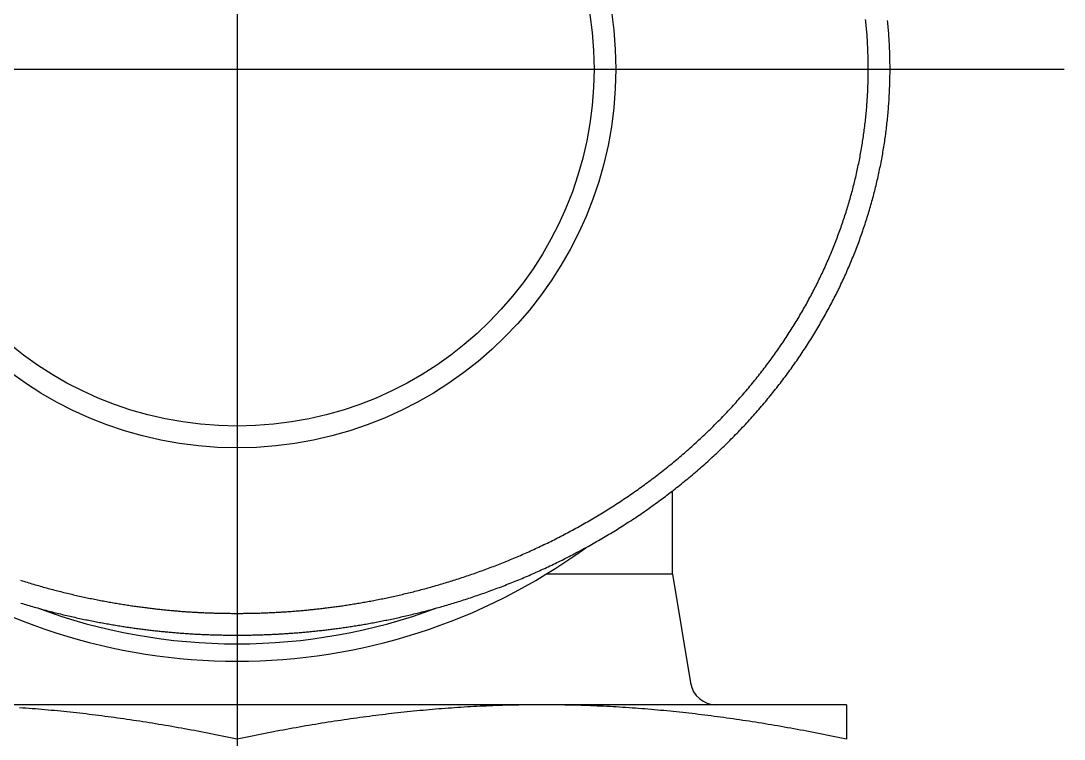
# Model space of a CAD drawing. Extents: x -15.1 to 60.3, y -18.2 to 46.6.
# Drawn here: x 48.36 to 60.34, y 30.11 to 38.35 of the extents above; entities that cross this region are included whole.
import ezdxf

# ---------------------------------------------------------------- set-up
doc = ezdxf.new("R2010")
doc.units = 0
doc.linetypes.add('CENTER', pattern=[50.8, 31.75, -6.35, 6.35, -6.35])
doc.layers.get('0').update_dxf_attribs({"linetype": 'CONTINUOUS'})
doc.layers.add('CENTER', color=1, linetype='CENTER')

msp = doc.modelspace()

# ---------------------------------------------------------------- linework, layer by layer
at = {"color": 7, "linetype": 'CONTINUOUS'}
for p, q in [((55.841866, 32), (55.841866, 32.955186)), ((55.841866, 32), (54.391514, 32)), ((55.841866, 32), (56.050086, 30.75068)), ((57.841866, 30.5), (43.841866, 30.5)), ((57.841866, 30.5), (57.841866, 30.105855))]:
    msp.add_line(p, q, dxfattribs=at)
at = {"color": 7}
for points in [[(50.8419, 31.55, 0), (50.855, 31.55, 0), (50.8681, 31.55, 0), (50.8813, 31.5501, 0), (50.8944, 31.5502, 0), (50.9075, 31.5502, 0), (50.9206, 31.5503, 0), (50.9337, 31.5505, 0), (50.9468, 31.5506, 0), (50.9599, 31.5508, 0), (50.973, 31.551, 0), (50.9861, 31.5512, 0), (50.9992, 31.5514, 0), (51.0123, 31.5517, 0), (51.0254, 31.5519, 0), (51.0385, 31.5522, 0), (51.0516, 31.5525, 0), (51.0647, 31.5528, 0), (51.0778, 31.5532, 0), (51.0909, 31.5536, 0), (51.104, 31.554, 0), (51.1172, 31.5544, 0), (51.1303, 31.5548, 0), (51.1435, 31.5553, 0), (51.1566, 31.5557, 0), (51.1698, 31.5562, 0), (51.183, 31.5568, 0), (51.1962, 31.5573, 0), (51.2094, 31.5579, 0), (51.2226, 31.5585, 0), (51.2358, 31.5591, 0), (51.2491, 31.5597, 0), (51.2624, 31.5604, 0), (51.2756, 31.5611, 0), (51.2889, 31.5618, 0), (51.3023, 31.5625, 0), (51.3156, 31.5632, 0), (51.329, 31.564, 0), (51.3423, 31.5648, 0), (51.3557, 31.5656, 0), (51.3692, 31.5664, 0), (51.3826, 31.5673, 0), (51.3961, 31.5682, 0), (51.4096, 31.5691, 0), (51.4231, 31.57, 0), (51.4366, 31.571, 0), (51.4502, 31.572, 0), (51.4638, 31.573, 0), (51.4774, 31.574, 0), (51.4911, 31.5751, 0), (51.5048, 31.5762, 0), (51.5185, 31.5773, 0), (51.5322, 31.5784, 0), (51.546, 31.5796, 0), (51.5598, 31.5807, 0), (51.5737, 31.5819, 0), (51.5875, 31.5832, 0), (51.6015, 31.5844, 0), (51.6154, 31.5857, 0), (51.6294, 31.587, 0), (51.6434, 31.5883, 0), (51.6575, 31.5897, 0), (51.6716, 31.5911, 0), (51.6857, 31.5925, 0), (51.6999, 31.594, 0), (51.7141, 31.5954, 0), (51.7284, 31.5969, 0), (51.7427, 31.5985, 0), (51.7571, 31.6, 0), (51.7715, 31.6016, 0), (51.7859, 31.6032, 0), (51.8004, 31.6049, 0), (51.815, 31.6066, 0), (51.8296, 31.6083, 0), (51.8442, 31.6101, 0), (51.8589, 31.6118, 0), (51.8737, 31.6136, 0), (51.8885, 31.6155, 0), (51.9033, 31.6174, 0), (51.9182, 31.6193, 0), (51.9332, 31.6213, 0), (51.9482, 31.6232, 0), (51.9632, 31.6253, 0), (51.9784, 31.6273, 0), (51.9935, 31.6294, 0), (52.0088, 31.6315, 0), (52.0241, 31.6337, 0), (52.0394, 31.6359, 0), (52.0549, 31.6382, 0), (52.0704, 31.6404, 0), (52.0859, 31.6428, 0), (52.1015, 31.6451, 0), (52.1172, 31.6475, 0), (52.133, 31.65, 0), (52.1488, 31.6525, 0), (52.1647, 31.655, 0), (52.1807, 31.6576, 0), (52.1967, 31.6602, 0), (52.2128, 31.6628, 0), (52.2289, 31.6655, 0), (52.2451, 31.6683, 0), (52.2614, 31.6711, 0), (52.2778, 31.6739, 0), (52.2942, 31.6768, 0), (52.3106, 31.6797, 0), (52.3272, 31.6827, 0), (52.3437, 31.6857, 0), (52.3604, 31.6887, 0), (52.3771, 31.6918, 0), (52.3939, 31.695, 0), (52.4107, 31.6982, 0), (52.4276, 31.7014, 0), (52.4445, 31.7047, 0), (52.4615, 31.7081, 0), (52.4786, 31.7115, 0), (52.4957, 31.7149, 0), (52.5129, 31.7184, 0), (52.5301, 31.7219, 0), (52.5474, 31.7255, 0), (52.5647, 31.7292, 0), (52.5821, 31.7329, 0), (52.5995, 31.7366, 0), (52.617, 31.7404, 0), (52.6346, 31.7442, 0), (52.6521, 31.7481, 0), (52.6697, 31.7521, 0), (52.6874, 31.7561, 0), (52.7051, 31.7602, 0), (52.7229, 31.7643, 0), (52.7407, 31.7684, 0), (52.7585, 31.7726, 0), (52.7764, 31.7769, 0), (52.7943, 31.7812, 0), (52.8123, 31.7856, 0), (52.8303, 31.79, 0), (52.8483, 31.7945, 0), (52.8664, 31.799, 0), (52.8845, 31.8036, 0), (52.9027, 31.8082, 0), (52.9208, 31.8129, 0), (52.9391, 31.8177, 0), (52.9573, 31.8225, 0), (52.9756, 31.8273, 0), (52.994, 31.8322, 0), (53.0124, 31.8372, 0), (53.0308, 31.8422, 0), (53.0492, 31.8473, 0), (53.0677, 31.8524, 0), (53.0862, 31.8576, 0), (53.1047, 31.8628, 0), (53.1233, 31.8681, 0), (53.1419, 31.8735, 0), (53.1605, 31.8789, 0), (53.1791, 31.8844, 0), (53.1978, 31.8899, 0), (53.2165, 31.8954, 0), (53.2353, 31.9011, 0), (53.254, 31.9068, 0), (53.2728, 31.9125, 0), (53.2916, 31.9183, 0), (53.3105, 31.9242, 0), (53.3293, 31.9301, 0), (53.3482, 31.9361, 0), (53.3671, 31.9421, 0), (53.386, 31.9482, 0), (53.405, 31.9543, 0), (53.424, 31.9605, 0), (53.4429, 31.9668, 0), (53.462, 31.9731, 0), (53.481, 31.9795, 0), (53.5, 31.9859, 0), (53.5191, 31.9924, 0), (53.5382, 31.999, 0), (53.5573, 32.0056, 0), (53.5764, 32.0123, 0), (53.5955, 32.019, 0), (53.6147, 32.0258, 0), (53.6338, 32.0327, 0), (53.653, 32.0396, 0), (53.6722, 32.0466, 0), (53.6914, 32.0536, 0), (53.7106, 32.0607, 0), (53.7298, 32.0679, 0), (53.7491, 32.0751, 0), (53.7683, 32.0824, 0), (53.7876, 32.0897, 0), (53.8068, 32.0971, 0), (53.8261, 32.1046, 0), (53.8454, 32.1121, 0), (53.8646, 32.1197, 0), (53.8839, 32.1273, 0), (53.9032, 32.135, 0), (53.9225, 32.1428, 0), (53.9418, 32.1506, 0), (53.9611, 32.1585, 0), (53.9805, 32.1665, 0), (53.9998, 32.1745, 0), (54.0191, 32.1826, 0), (54.0384, 32.1907, 0), (54.0577, 32.1989, 0), (54.077, 32.2072, 0), (54.0964, 32.2155, 0), (54.1157, 32.2239, 0), (54.135, 32.2324, 0), (54.1543, 32.2409, 0), (54.1736, 32.2495, 0), (54.193, 32.2582, 0), (54.2123, 32.2669, 0), (54.2316, 32.2757, 0), (54.2509, 32.2845, 0), (54.2703, 32.2935, 0), (54.2896, 32.3024, 0), (54.3089, 32.3115, 0), (54.3282, 32.3206, 0), (54.3476, 32.3298, 0), (54.3669, 32.339, 0), (54.3862, 32.3484, 0), (54.4055, 32.3577, 0), (54.4249, 32.3672, 0), (54.4442, 32.3767, 0), (54.4635, 32.3863, 0), (54.4828, 32.3959, 0), (54.5021, 32.4056, 0), (54.5213, 32.4154, 0), (54.5406, 32.4252, 0), (54.5599, 32.4351, 0), (54.5792, 32.4451, 0), (54.5984, 32.4551, 0), (54.6177, 32.4652, 0), (54.6369, 32.4754, 0), (54.6561, 32.4856, 0), (54.6753, 32.4959, 0), (54.6946, 32.5063, 0), (54.7137, 32.5167, 0), (54.7329, 32.5272, 0), (54.7521, 32.5377, 0), (54.7713, 32.5484, 0), (54.7904, 32.5591, 0), (54.8095, 32.5698, 0), (54.8286, 32.5806, 0), (54.8477, 32.5915, 0), (54.8668, 32.6024, 0), (54.8859, 32.6135, 0), (54.9049, 32.6245, 0), (54.924, 32.6357, 0), (54.943, 32.6469, 0), (54.962, 32.6581, 0), (54.9809, 32.6695, 0), (54.9999, 32.6809, 0), (55.0188, 32.6923, 0), (55.0377, 32.7039, 0), (55.0566, 32.7155, 0), (55.0755, 32.7271, 0), (55.0944, 32.7389, 0), (55.1132, 32.7506, 0), (55.132, 32.7625, 0), (55.1508, 32.7744, 0), (55.1695, 32.7864, 0), (55.1882, 32.7984, 0), (55.2069, 32.8106, 0), (55.2256, 32.8227, 0), (55.2443, 32.835, 0), (55.2629, 32.8473, 0), (55.2815, 32.8597, 0), (55.3001, 32.8721, 0), (55.3186, 32.8846, 0), (55.3371, 32.8972, 0), (55.3556, 32.9098, 0), (55.374, 32.9225, 0), (55.3925, 32.9352, 0), (55.4109, 32.9481, 0), (55.4292, 32.961, 0), (55.4475, 32.9739, 0), (55.4658, 32.9869, 0), (55.4841, 33, 0), (55.5023, 33.0132, 0), (55.5205, 33.0264, 0), (55.5386, 33.0396, 0), (55.5567, 33.053, 0), (55.5748, 33.0664, 0), (55.5929, 33.0798, 0), (55.6109, 33.0934, 0), (55.6288, 33.1069, 0), (55.6467, 33.1206, 0), (55.6646, 33.1343, 0), (55.6825, 33.148, 0), (55.7003, 33.1619, 0), (55.718, 33.1758, 0), (55.7357, 33.1897, 0), (55.7534, 33.2037, 0), (55.7711, 33.2178, 0), (55.7886, 33.2319, 0), (55.8062, 33.2461, 0), (55.8237, 33.2603, 0), (55.8412, 33.2746, 0), (55.8586, 33.289, 0), (55.8759, 33.3034, 0), (55.8933, 33.3178, 0), (55.9105, 33.3324, 0), (55.9278, 33.3469, 0), (55.9449, 33.3616, 0), (55.9621, 33.3763, 0), (55.9792, 33.391, 0), (55.9962, 33.4058, 0), (56.0132, 33.4207, 0), (56.0301, 33.4356, 0), (56.047, 33.4506, 0), (56.0638, 33.4656, 0), (56.0806, 33.4806, 0), (56.0974, 33.4958, 0), (56.114, 33.511, 0), (56.1307, 33.5262, 0), (56.1472, 33.5415, 0), (56.1638, 33.5568, 0), (56.1802, 33.5722, 0), (56.1966, 33.5876, 0), (56.213, 33.6031, 0), (56.2293, 33.6187, 0), (56.2455, 33.6343, 0), (56.2617, 33.6499, 0), (56.2778, 33.6656, 0), (56.2939, 33.6813, 0), (56.3099, 33.6971, 0), (56.3259, 33.713, 0), (56.3418, 33.7289, 0), (56.3576, 33.7448, 0), (56.3734, 33.7608, 0), (56.3891, 33.7768, 0), (56.4047, 33.7929, 0), (56.4203, 33.809, 0), (56.4359, 33.8252, 0), (56.4513, 33.8414, 0), (56.4667, 33.8577, 0), (56.4821, 33.874, 0), (56.4973, 33.8903, 0), (56.5126, 33.9067, 0), (56.5277, 33.9232, 0), (56.5428, 33.9397, 0), (56.5578, 33.9562, 0), (56.5727, 33.9728, 0), (56.5876, 33.9894, 0), (56.6024, 34.0061, 0), (56.6172, 34.0228, 0), (56.6318, 34.0395, 0), (56.6464, 34.0563, 0), (56.661, 34.0731, 0), (56.6754, 34.0899, 0), (56.6898, 34.1068, 0), (56.7042, 34.1238, 0), (56.7184, 34.1407, 0), (56.7326, 34.1577, 0), (56.7468, 34.1748, 0), (56.7608, 34.1919, 0), (56.7748, 34.209, 0), (56.7887, 34.2261, 0), (56.8025, 34.2433, 0), (56.8163, 34.2605, 0), (56.83, 34.2778, 0), (56.8436, 34.2951, 0), (56.8572, 34.3124, 0), (56.8707, 34.3297, 0), (56.8841, 34.3471, 0), (56.8975, 34.3645, 0), (56.9107, 34.382, 0), (56.9239, 34.3995, 0), (56.9371, 34.417, 0), (56.9501, 34.4345, 0), (56.9631, 34.4521, 0), (56.976, 34.4697, 0), (56.9889, 34.4873, 0), (57.0016, 34.505, 0), (57.0143, 34.5227, 0), (57.0269, 34.5404, 0), (57.0395, 34.5581, 0), (57.052, 34.5759, 0), (57.0644, 34.5937, 0), (57.0767, 34.6115, 0), (57.0889, 34.6294, 0), (57.1011, 34.6473, 0), (57.1132, 34.6652, 0), (57.1252, 34.6831, 0), (57.1372, 34.701, 0), (57.149, 34.719, 0), (57.1608, 34.737, 0), (57.1726, 34.755, 0), (57.1842, 34.7731, 0), (57.1958, 34.7911, 0), (57.2073, 34.8092, 0), (57.2187, 34.8273, 0), (57.23, 34.8454, 0), (57.2413, 34.8636, 0), (57.2524, 34.8817, 0), (57.2636, 34.8999, 0), (57.2746, 34.9181, 0), (57.2855, 34.9364, 0), (57.2964, 34.9546, 0), (57.3072, 34.9729, 0), (57.3179, 34.9911, 0), (57.3286, 35.0094, 0), (57.3391, 35.0278, 0), (57.3496, 35.0461, 0), (57.36, 35.0645, 0), (57.3704, 35.0828, 0), (57.3806, 35.1012, 0), (57.3908, 35.1197, 0), (57.4009, 35.1381, 0), (57.411, 35.1565, 0), (57.4209, 35.175, 0), (57.4308, 35.1935, 0), (57.4406, 35.212, 0), (57.4504, 35.2305, 0), (57.46, 35.2491, 0), (57.4696, 35.2676, 0), (57.4791, 35.2862, 0), (57.4886, 35.3048, 0), (57.4979, 35.3234, 0), (57.5072, 35.342, 0), (57.5164, 35.3606, 0), (57.5256, 35.3793, 0), (57.5346, 35.398, 0), (57.5436, 35.4167, 0), (57.5525, 35.4354, 0), (57.5614, 35.4541, 0), (57.5702, 35.4728, 0), (57.5788, 35.4916, 0), (57.5875, 35.5103, 0), (57.596, 35.5291, 0), (57.6045, 35.5479, 0), (57.6129, 35.5667, 0), (57.6212, 35.5855, 0), (57.6294, 35.6043, 0), (57.6376, 35.6232, 0), (57.6457, 35.6421, 0), (57.6537, 35.6609, 0), (57.6616, 35.6798, 0), (57.6695, 35.6987, 0), (57.6773, 35.7176, 0), (57.685, 35.7366, 0), (57.6927, 35.7555, 0), (57.7003, 35.7745, 0), (57.7078, 35.7934, 0), (57.7152, 35.8124, 0), (57.7225, 35.8314, 0), (57.7298, 35.8504, 0), (57.737, 35.8694, 0), (57.7442, 35.8884, 0), (57.7512, 35.9074, 0), (57.7582, 35.9265, 0), (57.7651, 35.9455, 0), (57.772, 35.9646, 0), (57.7787, 35.9837, 0), (57.7854, 36.0028, 0), (57.792, 36.0219, 0), (57.7986, 36.041, 0), (57.805, 36.0601, 0), (57.8114, 36.0792, 0), (57.8178, 36.0983, 0), (57.824, 36.1175, 0), (57.8302, 36.1366, 0), (57.8363, 36.1558, 0), (57.8423, 36.175, 0), (57.8483, 36.1942, 0), (57.8542, 36.2133, 0), (57.86, 36.2325, 0), (57.8657, 36.2517, 0), (57.8714, 36.271, 0), (57.877, 36.2902, 0), (57.8825, 36.3094, 0), (57.8879, 36.3286, 0), (57.8933, 36.3479, 0), (57.8986, 36.3671, 0), (57.9039, 36.3864, 0), (57.909, 36.4057, 0), (57.9141, 36.4249, 0), (57.9191, 36.4442, 0), (57.924, 36.4635, 0), (57.9289, 36.4828, 0), (57.9337, 36.5021, 0), (57.9384, 36.5214, 0), (57.9431, 36.5407, 0), (57.9477, 36.5601, 0), (57.9522, 36.5794, 0), (57.9566, 36.5987, 0), (57.961, 36.6181, 0), (57.9652, 36.6374, 0), (57.9695, 36.6568, 0), (57.9736, 36.6761, 0), (57.9777, 36.6955, 0), (57.9817, 36.7148, 0), (57.9856, 36.7342, 0), (57.9895, 36.7536, 0), (57.9933, 36.773, 0), (57.997, 36.7924, 0), (58.0006, 36.8118, 0), (58.0042, 36.8312, 0), (58.0077, 36.8506, 0), (58.0111, 36.87, 0), (58.0145, 36.8894, 0), (58.0177, 36.9088, 0), (58.0209, 36.9282, 0), (58.0241, 36.9477, 0), (58.0272, 36.9671, 0), (58.0302, 36.9865, 0), (58.0331, 37.006, 0), (58.0359, 37.0254, 0), (58.0387, 37.0449, 0), (58.0414, 37.0643, 0), (58.0441, 37.0838, 0), (58.0466, 37.1032, 0), (58.0491, 37.1227, 0), (58.0516, 37.1421, 0), (58.0539, 37.1616, 0), (58.0562, 37.1811, 0), (58.0584, 37.2005, 0), (58.0606, 37.22, 0), (58.0626, 37.2395, 0), (58.0646, 37.2589, 0), (58.0666, 37.2784, 0), (58.0684, 37.2979, 0), (58.0702, 37.3174, 0), (58.0719, 37.3369, 0), (58.0736, 37.3564, 0), (58.0751, 37.3759, 0), (58.0766, 37.3953, 0), (58.0781, 37.4148, 0), (58.0794, 37.4343, 0), (58.0807, 37.4538, 0), (58.0819, 37.4733, 0), (58.0831, 37.4929, 0), (58.0842, 37.5124, 0), (58.0852, 37.5319, 0), (58.0861, 37.5514, 0), (58.087, 37.5709, 0), (58.0878, 37.5904, 0), (58.0885, 37.6099, 0), (58.0892, 37.6294, 0), (58.0897, 37.6489, 0), (58.0903, 37.6684, 0), (58.0907, 37.688, 0), (58.0911, 37.7075, 0), (58.0914, 37.727, 0), (58.0916, 37.7465, 0), (58.0918, 37.766, 0), (58.0918, 37.7855, 0), (58.0919, 37.805, 0), (58.0918, 37.8245, 0), (58.0917, 37.844, 0), (58.0915, 37.8636, 0), (58.0912, 37.8831, 0), (58.0909, 37.9026, 0), (58.0905, 37.9221, 0), (58.09, 37.9416, 0), (58.0894, 37.9611, 0), (58.0888, 37.9806, 0), (58.0881, 38.0001, 0), (58.0874, 38.0196, 0), (58.0866, 38.039, 0), (58.0856, 38.0585, 0), (58.0847, 38.078, 0), (58.0836, 38.0975, 0), (58.0825, 38.117, 0), (58.0813, 38.1364, 0), (58.0801, 38.1559, 0), (58.0788, 38.1754, 0), (58.0774, 38.1948, 0), (58.0759, 38.2143, 0), (58.0744, 38.2338, 0), (58.0728, 38.2532, 0), (58.0711, 38.2727, 0), (58.0693, 38.2921, 0), (58.0675, 38.3115, 0), (58.0656, 38.331, 0), (58.0637, 38.3504, 0), (58.0616, 38.3698, 0)], [(50.8419, 31.3, 0), (50.8554, 31.3, 0), (50.8689, 31.3, 0), (50.8824, 31.3001, 0), (50.8959, 31.3002, 0), (50.9094, 31.3002, 0), (50.9229, 31.3004, 0), (50.9364, 31.3005, 0), (50.9499, 31.3006, 0), (50.9634, 31.3008, 0), (50.9769, 31.301, 0), (50.9904, 31.3012, 0), (51.0038, 31.3014, 0), (51.0173, 31.3017, 0), (51.0308, 31.302, 0), (51.0443, 31.3023, 0), (51.0578, 31.3026, 0), (51.0713, 31.3029, 0), (51.0848, 31.3033, 0), (51.0983, 31.3037, 0), (51.1118, 31.3041, 0), (51.1254, 31.3045, 0), (51.1389, 31.305, 0), (51.1524, 31.3054, 0), (51.166, 31.3059, 0), (51.1796, 31.3064, 0), (51.1931, 31.307, 0), (51.2067, 31.3075, 0), (51.2203, 31.3081, 0), (51.2339, 31.3087, 0), (51.2476, 31.3094, 0), (51.2612, 31.31, 0), (51.2749, 31.3107, 0), (51.2886, 31.3114, 0), (51.3023, 31.3121, 0), (51.316, 31.3128, 0), (51.3297, 31.3136, 0), (51.3435, 31.3144, 0), (51.3572, 31.3152, 0), (51.371, 31.3161, 0), (51.3849, 31.3169, 0), (51.3987, 31.3178, 0), (51.4126, 31.3187, 0), (51.4265, 31.3197, 0), (51.4404, 31.3206, 0), (51.4543, 31.3216, 0), (51.4683, 31.3226, 0), (51.4823, 31.3237, 0), (51.4963, 31.3247, 0), (51.5104, 31.3258, 0), (51.5245, 31.3269, 0), (51.5386, 31.3281, 0), (51.5528, 31.3292, 0), (51.567, 31.3304, 0), (51.5812, 31.3316, 0), (51.5955, 31.3329, 0), (51.6097, 31.3342, 0), (51.6241, 31.3354, 0), (51.6384, 31.3368, 0), (51.6529, 31.3381, 0), (51.6673, 31.3395, 0), (51.6818, 31.3409, 0), (51.6963, 31.3423, 0), (51.7109, 31.3438, 0), (51.7255, 31.3453, 0), (51.7401, 31.3468, 0), (51.7548, 31.3483, 0), (51.7696, 31.3499, 0), (51.7844, 31.3515, 0), (51.7992, 31.3532, 0), (51.8141, 31.3548, 0), (51.829, 31.3565, 0), (51.844, 31.3583, 0), (51.859, 31.36, 0), (51.8741, 31.3618, 0), (51.8892, 31.3637, 0), (51.9044, 31.3656, 0), (51.9197, 31.3675, 0), (51.935, 31.3694, 0), (51.9503, 31.3714, 0), (51.9657, 31.3734, 0), (51.9812, 31.3754, 0), (51.9967, 31.3775, 0), (52.0123, 31.3796, 0), (52.0279, 31.3818, 0), (52.0436, 31.384, 0), (52.0594, 31.3862, 0), (52.0752, 31.3885, 0), (52.0911, 31.3908, 0), (52.107, 31.3932, 0), (52.1231, 31.3955, 0), (52.1392, 31.398, 0), (52.1553, 31.4005, 0), (52.1716, 31.403, 0), (52.1879, 31.4055, 0), (52.2042, 31.4081, 0), (52.2207, 31.4108, 0), (52.2372, 31.4135, 0), (52.2537, 31.4162, 0), (52.2704, 31.419, 0), (52.2871, 31.4218, 0), (52.3039, 31.4247, 0), (52.3207, 31.4276, 0), (52.3376, 31.4306, 0), (52.3545, 31.4336, 0), (52.3716, 31.4366, 0), (52.3887, 31.4397, 0), (52.4058, 31.4429, 0), (52.423, 31.4461, 0), (52.4403, 31.4493, 0), (52.4576, 31.4526, 0), (52.475, 31.456, 0), (52.4925, 31.4594, 0), (52.51, 31.4628, 0), (52.5276, 31.4663, 0), (52.5452, 31.4699, 0), (52.5629, 31.4735, 0), (52.5807, 31.4771, 0), (52.5985, 31.4808, 0), (52.6164, 31.4846, 0), (52.6343, 31.4884, 0), (52.6522, 31.4922, 0), (52.6702, 31.4961, 0), (52.6883, 31.5001, 0), (52.7064, 31.5041, 0), (52.7246, 31.5082, 0), (52.7428, 31.5123, 0), (52.761, 31.5165, 0), (52.7793, 31.5207, 0), (52.7976, 31.525, 0), (52.816, 31.5293, 0), (52.8344, 31.5337, 0), (52.8529, 31.5382, 0), (52.8714, 31.5427, 0), (52.89, 31.5472, 0), (52.9086, 31.5519, 0), (52.9272, 31.5565, 0), (52.9459, 31.5613, 0), (52.9646, 31.566, 0), (52.9833, 31.5709, 0), (53.0021, 31.5758, 0), (53.021, 31.5807, 0), (53.0398, 31.5857, 0), (53.0587, 31.5908, 0), (53.0777, 31.5959, 0), (53.0966, 31.6011, 0), (53.1156, 31.6063, 0), (53.1347, 31.6116, 0), (53.1538, 31.6169, 0), (53.1729, 31.6223, 0), (53.192, 31.6278, 0), (53.2112, 31.6333, 0), (53.2304, 31.6389, 0), (53.2496, 31.6445, 0), (53.2689, 31.6502, 0), (53.2881, 31.6559, 0), (53.3075, 31.6617, 0), (53.3268, 31.6676, 0), (53.3462, 31.6735, 0), (53.3656, 31.6795, 0), (53.385, 31.6856, 0), (53.4044, 31.6917, 0), (53.4239, 31.6978, 0), (53.4434, 31.704, 0), (53.4629, 31.7103, 0), (53.4825, 31.7167, 0), (53.502, 31.7231, 0), (53.5216, 31.7295, 0), (53.5412, 31.736, 0), (53.5609, 31.7426, 0), (53.5805, 31.7493, 0), (53.6002, 31.756, 0), (53.6198, 31.7627, 0), (53.6395, 31.7695, 0), (53.6593, 31.7764, 0), (53.679, 31.7834, 0), (53.6987, 31.7904, 0), (53.7185, 31.7975, 0), (53.7383, 31.8046, 0), (53.7581, 31.8118, 0), (53.7779, 31.819, 0), (53.7977, 31.8264, 0), (53.8175, 31.8337, 0), (53.8374, 31.8412, 0), (53.8572, 31.8487, 0), (53.8771, 31.8563, 0), (53.897, 31.8639, 0), (53.9168, 31.8716, 0), (53.9367, 31.8794, 0), (53.9566, 31.8872, 0), (53.9765, 31.8951, 0), (53.9964, 31.903, 0), (54.0163, 31.9111, 0), (54.0363, 31.9191, 0), (54.0562, 31.9273, 0), (54.0761, 31.9355, 0), (54.0961, 31.9438, 0), (54.116, 31.9521, 0), (54.1359, 31.9605, 0), (54.1559, 31.969, 0), (54.1758, 31.9775, 0), (54.1958, 31.9861, 0), (54.2157, 31.9948, 0), (54.2356, 32.0035, 0), (54.2556, 32.0123, 0), (54.2755, 32.0212, 0), (54.2955, 32.0302, 0), (54.3154, 32.0392, 0), (54.3354, 32.0482, 0), (54.3553, 32.0574, 0), (54.3753, 32.0666, 0), (54.3952, 32.0759, 0), (54.4152, 32.0852, 0), (54.4352, 32.0946, 0), (54.4551, 32.1041, 0), (54.4751, 32.1137, 0), (54.495, 32.1233, 0), (54.515, 32.133, 0), (54.5349, 32.1427, 0), (54.5549, 32.1525, 0), (54.5748, 32.1624, 0), (54.5947, 32.1724, 0), (54.6147, 32.1824, 0), (54.6346, 32.1925, 0), (54.6545, 32.2027, 0), (54.6744, 32.2129, 0), (54.6943, 32.2232, 0), (54.7142, 32.2336, 0), (54.7341, 32.244, 0), (54.754, 32.2545, 0), (54.7738, 32.2651, 0), (54.7937, 32.2757, 0), (54.8135, 32.2864, 0), (54.8334, 32.2972, 0), (54.8532, 32.308, 0), (54.873, 32.3189, 0), (54.8928, 32.3299, 0), (54.9126, 32.3409, 0), (54.9323, 32.352, 0), (54.9521, 32.3632, 0), (54.9718, 32.3745, 0), (54.9915, 32.3858, 0), (55.0113, 32.3972, 0), (55.0309, 32.4086, 0), (55.0506, 32.4201, 0), (55.0703, 32.4317, 0), (55.0899, 32.4434, 0), (55.1095, 32.4551, 0), (55.1291, 32.4669, 0), (55.1487, 32.4787, 0), (55.1683, 32.4906, 0), (55.1878, 32.5026, 0), (55.2073, 32.5147, 0), (55.2268, 32.5268, 0), (55.2463, 32.539, 0), (55.2657, 32.5513, 0), (55.2851, 32.5636, 0), (55.3045, 32.576, 0), (55.3239, 32.5885, 0), (55.3432, 32.601, 0), (55.3626, 32.6136, 0), (55.3819, 32.6262, 0), (55.4011, 32.639, 0), (55.4204, 32.6518, 0), (55.4396, 32.6646, 0), (55.4588, 32.6776, 0), (55.4779, 32.6906, 0), (55.497, 32.7036, 0), (55.5161, 32.7168, 0), (55.5352, 32.73, 0), (55.5542, 32.7433, 0), (55.5732, 32.7566, 0), (55.5922, 32.77, 0), (55.6111, 32.7835, 0), (55.63, 32.797, 0), (55.6489, 32.8106, 0), (55.6677, 32.8243, 0), (55.6865, 32.838, 0), (55.7052, 32.8518, 0), (55.7239, 32.8657, 0), (55.7426, 32.8797, 0), (55.7613, 32.8936, 0), (55.7799, 32.9077, 0), (55.7984, 32.9218, 0), (55.8169, 32.936, 0), (55.8354, 32.9503, 0), (55.8538, 32.9646, 0), (55.8722, 32.979, 0), (55.8906, 32.9934, 0), (55.9089, 33.0079, 0), (55.9272, 33.0225, 0), (55.9454, 33.0371, 0), (55.9636, 33.0518, 0), (55.9817, 33.0666, 0), (55.9998, 33.0814, 0), (56.0178, 33.0963, 0), (56.0358, 33.1112, 0), (56.0538, 33.1262, 0), (56.0717, 33.1412, 0), (56.0895, 33.1564, 0), (56.1074, 33.1715, 0), (56.1251, 33.1867, 0), (56.1428, 33.202, 0), (56.1605, 33.2174, 0), (56.1781, 33.2328, 0), (56.1956, 33.2482, 0), (56.2131, 33.2638, 0), (56.2306, 33.2793, 0), (56.248, 33.295, 0), (56.2654, 33.3106, 0), (56.2826, 33.3264, 0), (56.2999, 33.3422, 0), (56.3171, 33.358, 0), (56.3342, 33.3739, 0), (56.3513, 33.3899, 0), (56.3683, 33.4059, 0), (56.3853, 33.422, 0), (56.4022, 33.4381, 0), (56.419, 33.4543, 0), (56.4358, 33.4705, 0), (56.4526, 33.4868, 0), (56.4692, 33.5031, 0), (56.4858, 33.5195, 0), (56.5024, 33.5359, 0), (56.5189, 33.5524, 0), (56.5353, 33.569, 0), (56.5517, 33.5856, 0), (56.568, 33.6022, 0), (56.5842, 33.6189, 0), (56.6004, 33.6356, 0), (56.6165, 33.6524, 0), (56.6326, 33.6693, 0), (56.6486, 33.6861, 0), (56.6645, 33.7031, 0), (56.6804, 33.7201, 0), (56.6962, 33.7371, 0), (56.7119, 33.7542, 0), (56.7276, 33.7713, 0), (56.7431, 33.7885, 0), (56.7587, 33.8057, 0), (56.7741, 33.8229, 0), (56.7895, 33.8402, 0), (56.8048, 33.8576, 0), (56.8201, 33.875, 0), (56.8352, 33.8924, 0), (56.8503, 33.9099, 0), (56.8654, 33.9274, 0), (56.8803, 33.9449, 0), (56.8952, 33.9625, 0), (56.91, 33.9802, 0), (56.9248, 33.9978, 0), (56.9395, 34.0155, 0), (56.9541, 34.0333, 0), (56.9686, 34.0511, 0), (56.9831, 34.0689, 0), (56.9975, 34.0868, 0), (57.0118, 34.1047, 0), (57.026, 34.1226, 0), (57.0402, 34.1406, 0), (57.0543, 34.1586, 0), (57.0683, 34.1766, 0), (57.0823, 34.1947, 0), (57.0962, 34.2128, 0), (57.11, 34.231, 0), (57.1237, 34.2492, 0), (57.1373, 34.2674, 0), (57.1509, 34.2856, 0), (57.1644, 34.3039, 0), (57.1779, 34.3222, 0), (57.1912, 34.3405, 0), (57.2045, 34.3589, 0), (57.2177, 34.3773, 0), (57.2308, 34.3958, 0), (57.2439, 34.4142, 0), (57.2569, 34.4327, 0), (57.2698, 34.4512, 0), (57.2826, 34.4698, 0), (57.2953, 34.4884, 0), (57.308, 34.507, 0), (57.3206, 34.5256, 0), (57.3331, 34.5442, 0), (57.3456, 34.5629, 0), (57.3579, 34.5816, 0), (57.3702, 34.6004, 0), (57.3824, 34.6191, 0), (57.3945, 34.6379, 0), (57.4066, 34.6567, 0), (57.4185, 34.6756, 0), (57.4304, 34.6944, 0), (57.4422, 34.7133, 0), (57.454, 34.7322, 0), (57.4656, 34.7511, 0), (57.4772, 34.7701, 0), (57.4887, 34.789, 0), (57.5001, 34.808, 0), (57.5114, 34.827, 0), (57.5226, 34.846, 0), (57.5338, 34.8651, 0), (57.5449, 34.8842, 0), (57.5559, 34.9032, 0), (57.5668, 34.9224, 0), (57.5777, 34.9415, 0), (57.5885, 34.9606, 0), (57.5992, 34.9798, 0), (57.6098, 34.999, 0), (57.6203, 35.0182, 0), (57.6308, 35.0375, 0), (57.6412, 35.0567, 0), (57.6515, 35.076, 0), (57.6617, 35.0953, 0), (57.6719, 35.1146, 0), (57.6819, 35.1339, 0), (57.6919, 35.1533, 0), (57.7019, 35.1726, 0), (57.7117, 35.192, 0), (57.7215, 35.2114, 0), (57.7311, 35.2308, 0), (57.7408, 35.2503, 0), (57.7503, 35.2697, 0), (57.7597, 35.2892, 0), (57.7691, 35.3087, 0), (57.7784, 35.3282, 0), (57.7876, 35.3477, 0), (57.7968, 35.3673, 0), (57.8058, 35.3868, 0), (57.8148, 35.4064, 0), (57.8237, 35.426, 0), (57.8326, 35.4456, 0), (57.8413, 35.4652, 0), (57.85, 35.4849, 0), (57.8586, 35.5045, 0), (57.8671, 35.5242, 0), (57.8756, 35.5439, 0), (57.884, 35.5636, 0), (57.8923, 35.5833, 0), (57.9005, 35.603, 0), (57.9086, 35.6228, 0), (57.9167, 35.6425, 0), (57.9247, 35.6623, 0), (57.9326, 35.6821, 0), (57.9404, 35.7019, 0), (57.9482, 35.7217, 0), (57.9558, 35.7415, 0), (57.9634, 35.7613, 0), (57.971, 35.7812, 0), (57.9784, 35.8011, 0), (57.9858, 35.8209, 0), (57.9931, 35.8408, 0), (58.0003, 35.8607, 0), (58.0074, 35.8806, 0), (58.0145, 35.9006, 0), (58.0215, 35.9205, 0), (58.0284, 35.9404, 0), (58.0352, 35.9604, 0), (58.042, 35.9804, 0), (58.0487, 36.0003, 0), (58.0553, 36.0203, 0), (58.0618, 36.0403, 0), (58.0683, 36.0603, 0), (58.0746, 36.0804, 0), (58.0809, 36.1004, 0), (58.0872, 36.1204, 0), (58.0933, 36.1405, 0), (58.0994, 36.1605, 0), (58.1054, 36.1806, 0), (58.1113, 36.2007, 0), (58.1171, 36.2208, 0), (58.1229, 36.2409, 0), (58.1286, 36.261, 0), (58.1342, 36.2811, 0), (58.1398, 36.3012, 0), (58.1452, 36.3213, 0), (58.1506, 36.3415, 0), (58.1559, 36.3616, 0), (58.1612, 36.3818, 0), (58.1663, 36.4019, 0), (58.1714, 36.4221, 0), (58.1764, 36.4423, 0), (58.1814, 36.4625, 0), (58.1862, 36.4827, 0), (58.191, 36.5029, 0), (58.1957, 36.5231, 0), (58.2004, 36.5433, 0), (58.2049, 36.5635, 0), (58.2094, 36.5837, 0), (58.2138, 36.604, 0), (58.2182, 36.6242, 0), (58.2224, 36.6445, 0), (58.2266, 36.6647, 0), (58.2307, 36.685, 0), (58.2347, 36.7052, 0), (58.2387, 36.7255, 0), (58.2426, 36.7458, 0), (58.2464, 36.7661, 0), (58.2501, 36.7864, 0), (58.2538, 36.8067, 0), (58.2574, 36.827, 0), (58.2609, 36.8473, 0), (58.2643, 36.8676, 0), (58.2677, 36.8879, 0), (58.271, 36.9082, 0), (58.2742, 36.9285, 0), (58.2773, 36.9489, 0), (58.2804, 36.9692, 0), (58.2833, 36.9895, 0), (58.2863, 37.0099, 0), (58.2891, 37.0302, 0), (58.2919, 37.0506, 0), (58.2945, 37.0709, 0), (58.2972, 37.0913, 0), (58.2997, 37.1116, 0), (58.3022, 37.132, 0), (58.3045, 37.1524, 0), (58.3069, 37.1727, 0), (58.3091, 37.1931, 0), (58.3113, 37.2135, 0), (58.3134, 37.2339, 0), (58.3154, 37.2542, 0), (58.3173, 37.2746, 0), (58.3192, 37.295, 0), (58.321, 37.3154, 0), (58.3227, 37.3358, 0), (58.3244, 37.3562, 0), (58.3259, 37.3766, 0), (58.3274, 37.397, 0), (58.3289, 37.4174, 0), (58.3302, 37.4378, 0), (58.3315, 37.4582, 0), (58.3327, 37.4786, 0), (58.3338, 37.499, 0), (58.3349, 37.5194, 0), (58.3359, 37.5398, 0), (58.3368, 37.5602, 0), (58.3376, 37.5807, 0), (58.3383, 37.6011, 0), (58.339, 37.6215, 0), (58.3396, 37.6419, 0), (58.3402, 37.6623, 0), (58.3406, 37.6827, 0), (58.341, 37.7032, 0), (58.3413, 37.7236, 0), (58.3416, 37.744, 0), (58.3417, 37.7644, 0), (58.3418, 37.7848, 0), (58.3419, 37.8053, 0), (58.3418, 37.8257, 0), (58.3417, 37.8461, 0), (58.3415, 37.8665, 0), (58.3412, 37.8869, 0), (58.3408, 37.9073, 0), (58.3404, 37.9277, 0), (58.3399, 37.9481, 0), (58.3393, 37.9685, 0), (58.3387, 37.9889, 0), (58.338, 38.0093, 0), (58.3372, 38.0297, 0), (58.3363, 38.0501, 0), (58.3354, 38.0705, 0), (58.3343, 38.0909, 0), (58.3333, 38.1113, 0), (58.3321, 38.1317, 0), (58.3308, 38.1521, 0), (58.3295, 38.1724, 0), (58.3282, 38.1928, 0), (58.3267, 38.2132, 0), (58.3252, 38.2335, 0), (58.3236, 38.2539, 0), (58.3219, 38.2742, 0), (58.3201, 38.2946, 0), (58.3183, 38.3149, 0), (58.3164, 38.3353, 0), (58.3144, 38.3556, 0)], [(48.3535, 31.9299, 0), (48.3724, 31.924, 0), (48.3912, 31.9181, 0), (48.41, 31.9123, 0), (48.4288, 31.9066, 0), (48.4476, 31.9009, 0), (48.4663, 31.8953, 0), (48.4851, 31.8897, 0), (48.5038, 31.8842, 0), (48.5224, 31.8788, 0), (48.5411, 31.8734, 0), (48.5597, 31.868, 0), (48.5782, 31.8628, 0), (48.5968, 31.8575, 0), (48.6153, 31.8524, 0), (48.6338, 31.8473, 0), (48.6522, 31.8422, 0), (48.6707, 31.8372, 0), (48.689, 31.8323, 0), (48.7074, 31.8274, 0), (48.7257, 31.8225, 0), (48.744, 31.8177, 0), (48.7622, 31.813, 0), (48.7805, 31.8083, 0), (48.7986, 31.8037, 0), (48.8168, 31.7992, 0), (48.8348, 31.7947, 0), (48.8529, 31.7902, 0), (48.8709, 31.7858, 0), (48.8889, 31.7814, 0), (48.9068, 31.7771, 0), (48.9247, 31.7729, 0), (48.9426, 31.7687, 0), (48.9604, 31.7645, 0), (48.9781, 31.7605, 0), (48.9958, 31.7564, 0), (49.0135, 31.7524, 0), (49.0311, 31.7485, 0), (49.0487, 31.7446, 0), (49.0662, 31.7407, 0), (49.0837, 31.7369, 0), (49.1011, 31.7332, 0), (49.1185, 31.7295, 0), (49.1358, 31.7259, 0), (49.1531, 31.7223, 0), (49.1703, 31.7187, 0), (49.1875, 31.7152, 0), (49.2046, 31.7118, 0), (49.2217, 31.7084, 0), (49.2387, 31.705, 0), (49.2557, 31.7017, 0), (49.2726, 31.6985, 0), (49.2894, 31.6952, 0), (49.3062, 31.6921, 0), (49.3229, 31.689, 0), (49.3396, 31.6859, 0), (49.3562, 31.6829, 0), (49.3728, 31.6799, 0), (49.3892, 31.6769, 0), (49.4057, 31.674, 0), (49.422, 31.6712, 0), (49.4383, 31.6684, 0), (49.4546, 31.6656, 0), (49.4708, 31.6629, 0), (49.4869, 31.6603, 0), (49.5029, 31.6576, 0), (49.5189, 31.655, 0), (49.5348, 31.6525, 0), (49.5507, 31.65, 0), (49.5664, 31.6476, 0), (49.5821, 31.6451, 0), (49.5978, 31.6428, 0), (49.6134, 31.6404, 0), (49.6289, 31.6382, 0), (49.6443, 31.6359, 0), (49.6596, 31.6337, 0), (49.6749, 31.6315, 0), (49.6902, 31.6294, 0), (49.7054, 31.6273, 0), (49.7205, 31.6252, 0), (49.7356, 31.6232, 0), (49.7506, 31.6212, 0), (49.7655, 31.6192, 0), (49.7805, 31.6173, 0), (49.7953, 31.6154, 0), (49.8101, 31.6135, 0), (49.8249, 31.6116, 0), (49.8396, 31.6098, 0), (49.8542, 31.608, 0), (49.8688, 31.6063, 0), (49.8834, 31.6046, 0), (49.8979, 31.6029, 0), (49.9123, 31.6012, 0), (49.9267, 31.5996, 0), (49.9411, 31.598, 0), (49.9554, 31.5964, 0), (49.9697, 31.5949, 0), (49.9839, 31.5934, 0), (49.9981, 31.5919, 0), (50.0123, 31.5905, 0), (50.0264, 31.5891, 0), (50.0404, 31.5877, 0), (50.0545, 31.5863, 0), (50.0685, 31.585, 0), (50.0824, 31.5837, 0), (50.0963, 31.5824, 0), (50.1102, 31.5812, 0), (50.1241, 31.5799, 0), (50.1379, 31.5788, 0), (50.1517, 31.5776, 0), (50.1654, 31.5765, 0), (50.1791, 31.5753, 0), (50.1928, 31.5743, 0), (50.2065, 31.5732, 0), (50.2201, 31.5722, 0), (50.2337, 31.5712, 0), (50.2473, 31.5702, 0), (50.2608, 31.5692, 0), (50.2743, 31.5683, 0), (50.2878, 31.5674, 0), (50.3013, 31.5665, 0), (50.3147, 31.5657, 0), (50.3281, 31.5649, 0), (50.3415, 31.5641, 0), (50.3549, 31.5633, 0), (50.3683, 31.5625, 0), (50.3816, 31.5618, 0), (50.3949, 31.5611, 0), (50.4082, 31.5604, 0), (50.4215, 31.5598, 0), (50.4347, 31.5591, 0), (50.448, 31.5585, 0), (50.4612, 31.5579, 0), (50.4744, 31.5574, 0), (50.4876, 31.5568, 0), (50.5008, 31.5563, 0), (50.514, 31.5558, 0), (50.5272, 31.5553, 0), (50.5403, 31.5549, 0), (50.5535, 31.5545, 0), (50.5666, 31.5541, 0), (50.5797, 31.5537, 0), (50.5929, 31.5533, 0), (50.606, 31.5529, 0), (50.6191, 31.5526, 0), (50.6322, 31.5523, 0), (50.6453, 31.552, 0), (50.6584, 31.5518, 0), (50.6715, 31.5515, 0), (50.6846, 31.5513, 0), (50.6977, 31.5511, 0), (50.7108, 31.5509, 0), (50.7239, 31.5507, 0), (50.737, 31.5506, 0), (50.7501, 31.5504, 0), (50.7632, 31.5503, 0), (50.7763, 31.5502, 0), (50.7894, 31.5501, 0), (50.8025, 31.5501, 0), (50.8156, 31.55, 0), (50.8287, 31.55, 0), (50.8419, 31.55, 0)], [(48.356, 31.6674, 0), (48.3754, 31.6616, 0), (48.3947, 31.6558, 0), (48.414, 31.65, 0), (48.4333, 31.6444, 0), (48.4525, 31.6387, 0), (48.4717, 31.6332, 0), (48.4909, 31.6277, 0), (48.51, 31.6222, 0), (48.5292, 31.6169, 0), (48.5483, 31.6115, 0), (48.5673, 31.6063, 0), (48.5863, 31.601, 0), (48.6053, 31.5959, 0), (48.6243, 31.5908, 0), (48.6432, 31.5858, 0), (48.6621, 31.5808, 0), (48.6809, 31.5758, 0), (48.6997, 31.571, 0), (48.7185, 31.5662, 0), (48.7372, 31.5614, 0), (48.7559, 31.5567, 0), (48.7746, 31.552, 0), (48.7932, 31.5474, 0), (48.8117, 31.5429, 0), (48.8303, 31.5384, 0), (48.8487, 31.534, 0), (48.8672, 31.5296, 0), (48.8856, 31.5253, 0), (48.9039, 31.521, 0), (48.9222, 31.5168, 0), (48.9405, 31.5126, 0), (48.9587, 31.5085, 0), (48.9768, 31.5044, 0), (48.9949, 31.5004, 0), (49.013, 31.4965, 0), (49.031, 31.4926, 0), (49.049, 31.4887, 0), (49.0669, 31.4849, 0), (49.0847, 31.4812, 0), (49.1025, 31.4775, 0), (49.1203, 31.4738, 0), (49.138, 31.4702, 0), (49.1556, 31.4666, 0), (49.1732, 31.4631, 0), (49.1907, 31.4597, 0), (49.2082, 31.4563, 0), (49.2256, 31.4529, 0), (49.243, 31.4496, 0), (49.2602, 31.4463, 0), (49.2775, 31.4431, 0), (49.2947, 31.44, 0), (49.3118, 31.4368, 0), (49.3288, 31.4338, 0), (49.3458, 31.4307, 0), (49.3627, 31.4278, 0), (49.3796, 31.4248, 0), (49.3964, 31.4219, 0), (49.4131, 31.4191, 0), (49.4298, 31.4163, 0), (49.4464, 31.4136, 0), (49.4629, 31.4109, 0), (49.4794, 31.4082, 0), (49.4958, 31.4056, 0), (49.5121, 31.403, 0), (49.5283, 31.4005, 0), (49.5445, 31.398, 0), (49.5606, 31.3956, 0), (49.5767, 31.3932, 0), (49.5926, 31.3908, 0), (49.6085, 31.3885, 0), (49.6244, 31.3862, 0), (49.6401, 31.384, 0), (49.6558, 31.3818, 0), (49.6715, 31.3796, 0), (49.687, 31.3775, 0), (49.7026, 31.3754, 0), (49.718, 31.3733, 0), (49.7334, 31.3713, 0), (49.7488, 31.3693, 0), (49.7641, 31.3673, 0), (49.7793, 31.3654, 0), (49.7945, 31.3635, 0), (49.8097, 31.3616, 0), (49.8248, 31.3598, 0), (49.8398, 31.358, 0), (49.8548, 31.3562, 0), (49.8697, 31.3545, 0), (49.8846, 31.3528, 0), (49.8994, 31.3511, 0), (49.9142, 31.3494, 0), (49.929, 31.3478, 0), (49.9437, 31.3462, 0), (49.9584, 31.3447, 0), (49.973, 31.3432, 0), (49.9875, 31.3417, 0), (50.0021, 31.3402, 0), (50.0166, 31.3388, 0), (50.031, 31.3374, 0), (50.0454, 31.336, 0), (50.0598, 31.3347, 0), (50.0741, 31.3334, 0), (50.0884, 31.3321, 0), (50.1027, 31.3308, 0), (50.1169, 31.3296, 0), (50.1311, 31.3284, 0), (50.1453, 31.3272, 0), (50.1594, 31.3261, 0), (50.1735, 31.325, 0), (50.1876, 31.3239, 0), (50.2016, 31.3228, 0), (50.2156, 31.3218, 0), (50.2296, 31.3208, 0), (50.2435, 31.3198, 0), (50.2574, 31.3189, 0), (50.2713, 31.3179, 0), (50.2852, 31.317, 0), (50.299, 31.3162, 0), (50.3128, 31.3153, 0), (50.3266, 31.3145, 0), (50.3404, 31.3137, 0), (50.3542, 31.3129, 0), (50.3679, 31.3122, 0), (50.3816, 31.3114, 0), (50.3953, 31.3107, 0), (50.409, 31.3101, 0), (50.4226, 31.3094, 0), (50.4363, 31.3088, 0), (50.4499, 31.3082, 0), (50.4635, 31.3076, 0), (50.4771, 31.307, 0), (50.4907, 31.3065, 0), (50.5043, 31.306, 0), (50.5178, 31.3055, 0), (50.5314, 31.305, 0), (50.5449, 31.3046, 0), (50.5584, 31.3042, 0), (50.5719, 31.3038, 0), (50.5855, 31.3034, 0), (50.599, 31.303, 0), (50.6125, 31.3027, 0), (50.626, 31.3024, 0), (50.6395, 31.3021, 0), (50.6529, 31.3018, 0), (50.6664, 31.3016, 0), (50.6799, 31.3013, 0), (50.6934, 31.3011, 0), (50.7069, 31.3009, 0), (50.7204, 31.3007, 0), (50.7338, 31.3006, 0), (50.7473, 31.3004, 0), (50.7608, 31.3003, 0), (50.7743, 31.3002, 0), (50.7878, 31.3001, 0), (50.8013, 31.3001, 0), (50.8148, 31.3, 0), (50.8283, 31.3, 0), (50.8419, 31.3, 0)], [(50.8419, 30.1059, 0), (50.8036, 30.1139, 0), (50.7655, 30.1218, 0), (50.7274, 30.1296, 0), (50.6894, 30.1374, 0), (50.6515, 30.145, 0), (50.6136, 30.1526, 0), (50.5758, 30.1601, 0), (50.5381, 30.1676, 0), (50.5004, 30.1749, 0), (50.4629, 30.1822, 0), (50.4253, 30.1894, 0), (50.3879, 30.1965, 0), (50.3505, 30.2035, 0), (50.3132, 30.2104, 0), (50.2759, 30.2173, 0), (50.2387, 30.2241, 0), (50.2015, 30.2308, 0), (50.1644, 30.2374, 0), (50.1273, 30.2439, 0), (50.0903, 30.2504, 0), (50.0534, 30.2568, 0), (50.0165, 30.2631, 0), (49.9796, 30.2693, 0), (49.9428, 30.2754, 0), (49.906, 30.2815, 0), (49.8693, 30.2874, 0), (49.8326, 30.2933, 0), (49.7959, 30.2992, 0), (49.7593, 30.3049, 0), (49.7227, 30.3106, 0), (49.6862, 30.3161, 0), (49.6497, 30.3216, 0), (49.6132, 30.327, 0), (49.5767, 30.3324, 0), (49.5403, 30.3376, 0), (49.5039, 30.3428, 0), (49.4675, 30.3479, 0), (49.4312, 30.3529, 0), (49.3949, 30.3579, 0), (49.3586, 30.3627, 0), (49.3223, 30.3675, 0), (49.286, 30.3722, 0), (49.2497, 30.3768, 0), (49.2135, 30.3813, 0), (49.1773, 30.3858, 0), (49.141, 30.3902, 0), (49.1048, 30.3945, 0), (49.0686, 30.3987, 0), (49.0324, 30.4028, 0), (48.9962, 30.4068, 0), (48.96, 30.4108, 0), (48.9238, 30.4147, 0), (48.8876, 30.4185, 0), (48.8514, 30.4222, 0), (48.8152, 30.4258, 0), (48.779, 30.4294, 0), (48.7428, 30.4329, 0), (48.7066, 30.4362, 0), (48.6703, 30.4395, 0), (48.6341, 30.4428, 0), (48.5978, 30.4459, 0), (48.5615, 30.4489, 0), (48.5252, 30.4519, 0), (48.4889, 30.4548, 0), (48.4525, 30.4576, 0), (48.4162, 30.4603, 0), (48.3798, 30.4629, 0), (48.3434, 30.4655, 0)], [(54.3419, 30.5, 0), (54.3039, 30.5, 0), (54.266, 30.4998, 0), (54.2282, 30.4996, 0), (54.1905, 30.4992, 0), (54.1529, 30.4988, 0), (54.1153, 30.4982, 0), (54.0778, 30.4976, 0), (54.0404, 30.4969, 0), (54.0031, 30.496, 0), (53.9658, 30.4951, 0), (53.9286, 30.4941, 0), (53.8915, 30.493, 0), (53.8544, 30.4918, 0), (53.8174, 30.4905, 0), (53.7804, 30.4891, 0), (53.7435, 30.4876, 0), (53.7066, 30.486, 0), (53.6698, 30.4844, 0), (53.633, 30.4826, 0), (53.5963, 30.4808, 0), (53.5596, 30.4789, 0), (53.523, 30.4769, 0), (53.4864, 30.4748, 0), (53.4498, 30.4726, 0), (53.4133, 30.4703, 0), (53.3768, 30.4679, 0), (53.3404, 30.4655, 0), (53.304, 30.4629, 0), (53.2676, 30.4603, 0), (53.2312, 30.4576, 0), (53.1948, 30.4548, 0), (53.1585, 30.4519, 0), (53.1222, 30.4489, 0), (53.0859, 30.4459, 0), (53.0497, 30.4428, 0), (53.0134, 30.4395, 0), (52.9772, 30.4362, 0), (52.9409, 30.4329, 0), (52.9047, 30.4294, 0), (52.8685, 30.4258, 0), (52.8323, 30.4222, 0), (52.7961, 30.4185, 0), (52.7599, 30.4147, 0), (52.7237, 30.4108, 0), (52.6875, 30.4068, 0), (52.6513, 30.4028, 0), (52.6151, 30.3987, 0), (52.5789, 30.3945, 0), (52.5427, 30.3902, 0), (52.5065, 30.3858, 0), (52.4702, 30.3813, 0), (52.434, 30.3768, 0), (52.3977, 30.3722, 0), (52.3615, 30.3675, 0), (52.3252, 30.3627, 0), (52.2889, 30.3579, 0), (52.2525, 30.3529, 0), (52.2162, 30.3479, 0), (52.1798, 30.3428, 0), (52.1434, 30.3376, 0), (52.107, 30.3324, 0), (52.0705, 30.327, 0), (52.0341, 30.3216, 0), (51.9975, 30.3161, 0), (51.961, 30.3106, 0), (51.9244, 30.3049, 0), (51.8878, 30.2992, 0), (51.8511, 30.2933, 0), (51.8145, 30.2874, 0), (51.7777, 30.2815, 0), (51.741, 30.2754, 0), (51.7041, 30.2693, 0), (51.6673, 30.2631, 0), (51.6304, 30.2568, 0), (51.5934, 30.2504, 0), (51.5564, 30.2439, 0), (51.5193, 30.2374, 0), (51.4822, 30.2308, 0), (51.4451, 30.2241, 0), (51.4078, 30.2173, 0), (51.3706, 30.2104, 0), (51.3332, 30.2035, 0), (51.2958, 30.1965, 0), (51.2584, 30.1894, 0), (51.2209, 30.1822, 0), (51.1833, 30.1749, 0), (51.1456, 30.1676, 0), (51.1079, 30.1601, 0), (51.0701, 30.1526, 0), (51.0323, 30.145, 0), (50.9943, 30.1374, 0), (50.9563, 30.1296, 0), (50.9183, 30.1218, 0), (50.8801, 30.1139, 0), (50.8419, 30.1059, 0)], [(57.8419, 30.1059, 0), (57.8036, 30.1139, 0), (57.7655, 30.1218, 0), (57.7274, 30.1296, 0), (57.6894, 30.1374, 0), (57.6515, 30.145, 0), (57.6136, 30.1526, 0), (57.5758, 30.1601, 0), (57.5381, 30.1676, 0), (57.5004, 30.1749, 0), (57.4629, 30.1822, 0), (57.4253, 30.1894, 0), (57.3879, 30.1965, 0), (57.3505, 30.2035, 0), (57.3132, 30.2104, 0), (57.2759, 30.2173, 0), (57.2387, 30.2241, 0), (57.2015, 30.2308, 0), (57.1644, 30.2374, 0), (57.1273, 30.2439, 0), (57.0903, 30.2504, 0), (57.0534, 30.2568, 0), (57.0165, 30.2631, 0), (56.9796, 30.2693, 0), (56.9428, 30.2754, 0), (56.906, 30.2815, 0), (56.8693, 30.2874, 0), (56.8326, 30.2933, 0), (56.7959, 30.2992, 0), (56.7593, 30.3049, 0), (56.7227, 30.3106, 0), (56.6862, 30.3161, 0), (56.6497, 30.3216, 0), (56.6132, 30.327, 0), (56.5767, 30.3324, 0), (56.5403, 30.3376, 0), (56.5039, 30.3428, 0), (56.4675, 30.3479, 0), (56.4312, 30.3529, 0), (56.3949, 30.3579, 0), (56.3586, 30.3627, 0), (56.3223, 30.3675, 0), (56.286, 30.3722, 0), (56.2497, 30.3768, 0), (56.2135, 30.3813, 0), (56.1773, 30.3858, 0), (56.141, 30.3902, 0), (56.1048, 30.3945, 0), (56.0686, 30.3987, 0), (56.0324, 30.4028, 0), (55.9962, 30.4068, 0), (55.96, 30.4108, 0), (55.9238, 30.4147, 0), (55.8876, 30.4185, 0), (55.8514, 30.4222, 0), (55.8152, 30.4258, 0), (55.779, 30.4294, 0), (55.7428, 30.4329, 0), (55.7066, 30.4362, 0), (55.6703, 30.4395, 0), (55.6341, 30.4428, 0), (55.5978, 30.4459, 0), (55.5615, 30.4489, 0), (55.5252, 30.4519, 0), (55.4889, 30.4548, 0), (55.4525, 30.4576, 0), (55.4162, 30.4603, 0), (55.3798, 30.4629, 0), (55.3434, 30.4655, 0), (55.3069, 30.4679, 0), (55.2704, 30.4703, 0), (55.2339, 30.4726, 0), (55.1973, 30.4748, 0), (55.1607, 30.4769, 0), (55.1241, 30.4789, 0), (55.0874, 30.4808, 0), (55.0507, 30.4826, 0), (55.0139, 30.4844, 0), (54.9771, 30.486, 0), (54.9403, 30.4876, 0), (54.9034, 30.4891, 0), (54.8664, 30.4905, 0), (54.8294, 30.4918, 0), (54.7923, 30.493, 0), (54.7551, 30.4941, 0), (54.7179, 30.4951, 0), (54.6806, 30.496, 0), (54.6433, 30.4969, 0), (54.6059, 30.4976, 0), (54.5684, 30.4982, 0), (54.5309, 30.4988, 0), (54.4932, 30.4992, 0), (54.4555, 30.4996, 0), (54.4177, 30.4998, 0), (54.3798, 30.5, 0), (54.3419, 30.5, 0)]]:
    msp.add_polyline3d(points, dxfattribs=at)
at = {"color": 7, "linetype": 'CONTINUOUS'}
for radius in [4.35, 4.1]:
    msp.add_circle((50.841866, 37.8), radius, dxfattribs=at)
for centre, radius, start, end in [((50.841866, 37.8), 6.8, 233.9274305, 306.0725695), ((50.841866, 37.8), 6.6, 249.6589601, 290.3410399), ((56.346004, 30.8), 0.3, 189.4623222, 270)]:
    msp.add_arc(centre, radius, start, end, dxfattribs=at)
at = {"layer": 'CENTER', "color": 1, "linetype": 'CENTER'}
for p, q in [((50.841866, 46.6), (50.841866, -2)), ((41.341875, 37.8), (60.341855, 37.8))]:
    msp.add_line(p, q, dxfattribs=at)

doc.saveas('drawing.dxf')
